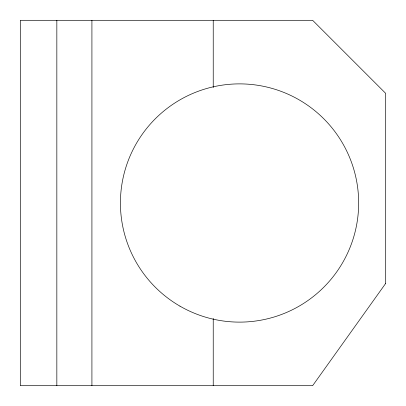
<?xml version="1.0" encoding="UTF-8"?>
<svg xmlns="http://www.w3.org/2000/svg" width="406" height="406" viewBox="0 0 406 406"><rect width="100%" height="100%" fill="white"/><g stroke="black" fill="none" stroke-linecap="round" stroke-linejoin="round"><path stroke-width="0.61" d="M213.231 20.3L213.231 87.544M213.231 318.456L213.231 385.7M91.918 20.3L91.918 385.7M56.84 20.3L56.84 385.7M385.7 283.388L312.62 385.7L20.3 385.7L20.3 20.3L312.62 20.3L385.7 93.38L385.7 283.388M179.98 306.16A119.12 119.12 0 0 0 358.66 203A119.12 119.12 0 0 0 179.98 99.84A119.12 119.12 0 0 0 179.98 306.16"/></g></svg>
